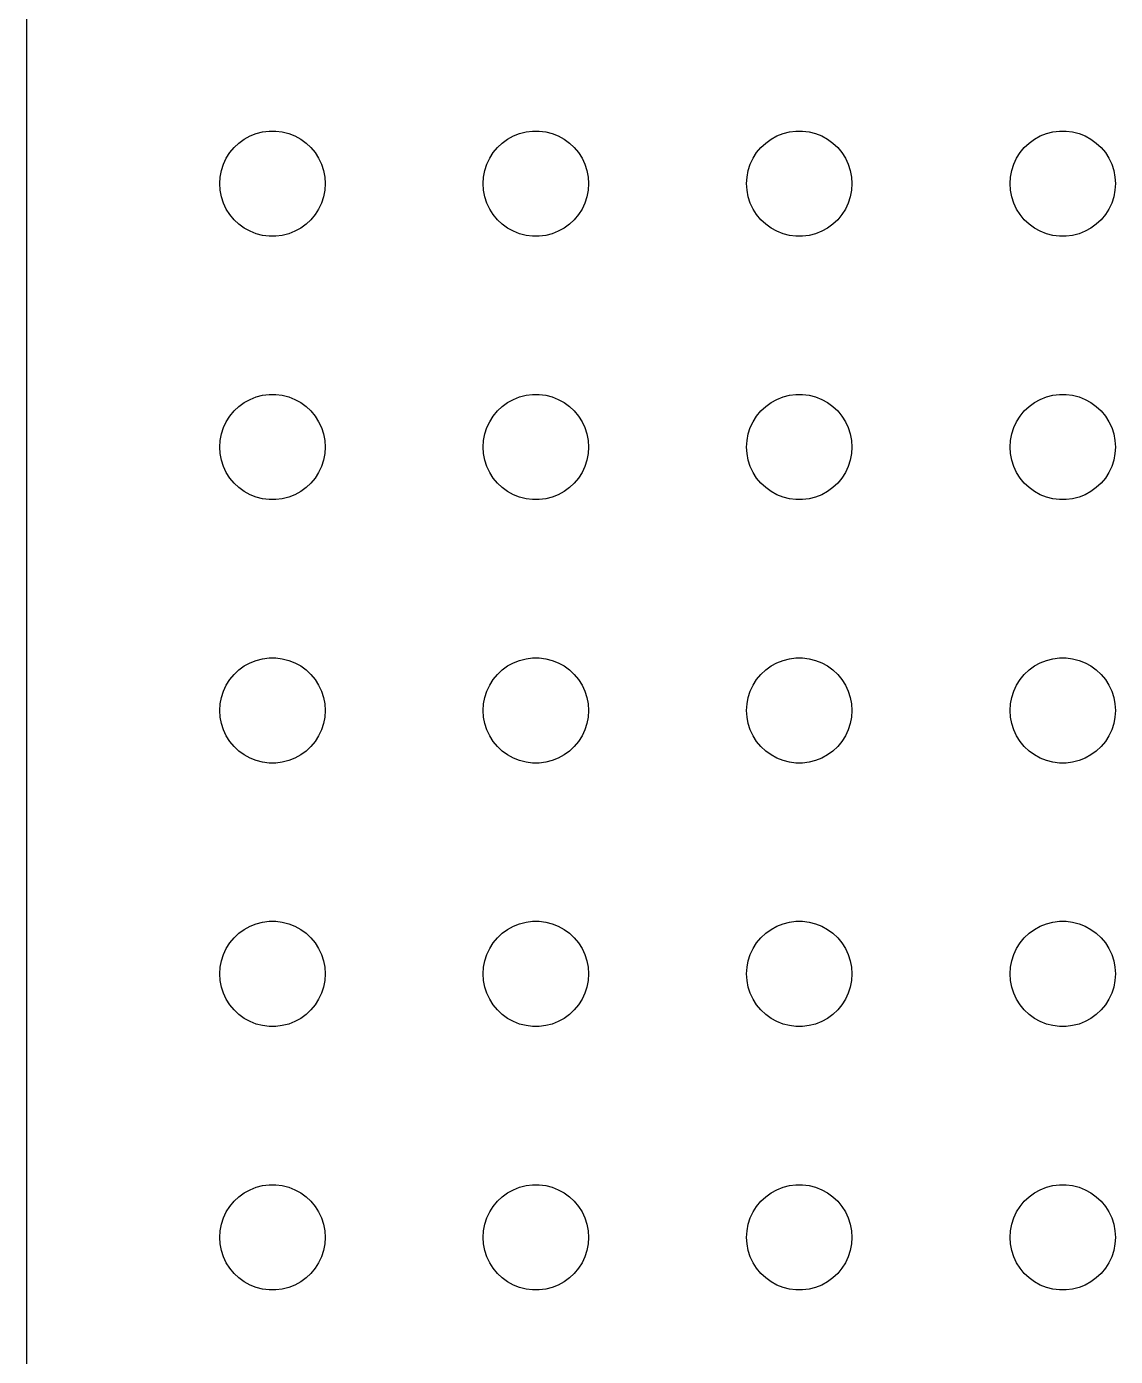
# Model space of a CAD drawing. Header units: metres. Extents: x -150 to 150, y -149 to 149.
# Drawn here: x -149.5 to -118.5, y 34.11 to 71.97 of the extents above; entities that cross this region are included whole.
import ezdxf

# ---------------------------------------------------------------- set-up
doc = ezdxf.new("R2010")
doc.units = ezdxf.units.M

msp = doc.modelspace()

# ---------------------------------------------------------------- linework, layer by layer
for p, q in [((-149.5, 144.5), (-149.5, -144.5)), ((-143.139, 68.8572), (-142.964, 68.9266)), ((-142.964, 68.9266), (-142.781, 68.9734)), ((-142.781, 68.9734), (-142.594, 68.997)), ((-142.594, 68.997), (-142.406, 68.997)), ((-142.406, 68.997), (-142.219, 68.9734)), ((-142.219, 68.9734), (-142.036, 68.9266)), ((-142.036, 68.9266), (-141.861, 68.8572)), ((-135.639, 68.8572), (-135.464, 68.9266)), ((-135.464, 68.9266), (-135.281, 68.9734)), ((-135.281, 68.9734), (-135.094, 68.997)), ((-135.094, 68.997), (-134.906, 68.997)), ((-134.906, 68.997), (-134.719, 68.9734)), ((-134.719, 68.9734), (-134.536, 68.9266)), ((-134.536, 68.9266), (-134.361, 68.8572)), ((-128.139, 68.8572), (-127.964, 68.9266)), ((-127.964, 68.9266), (-127.781, 68.9734)), ((-127.781, 68.9734), (-127.594, 68.997)), ((-127.594, 68.997), (-127.406, 68.997)), ((-127.406, 68.997), (-127.219, 68.9734)), ((-127.219, 68.9734), (-127.036, 68.9266)), ((-127.036, 68.9266), (-126.861, 68.8572)), ((-120.639, 68.8572), (-120.464, 68.9266)), ((-120.464, 68.9266), (-120.281, 68.9734)), ((-120.281, 68.9734), (-120.094, 68.997)), ((-120.094, 68.997), (-119.906, 68.997)), ((-119.906, 68.997), (-119.719, 68.9734)), ((-119.719, 68.9734), (-119.536, 68.9266)), ((-119.536, 68.9266), (-119.361, 68.8572)), ((-143.593, 68.5268), (-143.456, 68.6558)), ((-143.456, 68.6558), (-143.304, 68.7665)), ((-143.304, 68.7665), (-143.139, 68.8572)), ((-141.861, 68.8572), (-141.696, 68.7665)), ((-141.696, 68.7665), (-141.544, 68.6558)), ((-141.544, 68.6558), (-141.407, 68.5268)), ((-136.093, 68.5268), (-135.956, 68.6558)), ((-135.956, 68.6558), (-135.804, 68.7665)), ((-135.804, 68.7665), (-135.639, 68.8572)), ((-134.361, 68.8572), (-134.196, 68.7665)), ((-134.196, 68.7665), (-134.044, 68.6558)), ((-134.044, 68.6558), (-133.907, 68.5268)), ((-128.593, 68.5268), (-128.456, 68.6558)), ((-128.456, 68.6558), (-128.304, 68.7665)), ((-128.304, 68.7665), (-128.139, 68.8572)), ((-126.861, 68.8572), (-126.696, 68.7665)), ((-126.696, 68.7665), (-126.544, 68.6558)), ((-126.544, 68.6558), (-126.407, 68.5268)), ((-121.093, 68.5268), (-120.956, 68.6558)), ((-120.956, 68.6558), (-120.804, 68.7665)), ((-120.804, 68.7665), (-120.639, 68.8572)), ((-119.361, 68.8572), (-119.196, 68.7665)), ((-119.196, 68.7665), (-119.044, 68.6558)), ((-119.044, 68.6558), (-118.907, 68.5268)), ((-143.895, 68.0522), (-143.814, 68.2226)), ((-143.814, 68.2226), (-143.714, 68.3817)), ((-143.714, 68.3817), (-143.593, 68.5268)), ((-141.407, 68.5268), (-141.286, 68.3817)), ((-141.286, 68.3817), (-141.186, 68.2226)), ((-141.186, 68.2226), (-141.105, 68.0522)), ((-136.395, 68.0522), (-136.314, 68.2226)), ((-136.314, 68.2226), (-136.214, 68.3817)), ((-136.214, 68.3817), (-136.093, 68.5268)), ((-133.907, 68.5268), (-133.786, 68.3817)), ((-133.786, 68.3817), (-133.686, 68.2226)), ((-133.686, 68.2226), (-133.605, 68.0522)), ((-128.895, 68.0522), (-128.814, 68.2226)), ((-128.814, 68.2226), (-128.714, 68.3817)), ((-128.714, 68.3817), (-128.593, 68.5268)), ((-126.407, 68.5268), (-126.286, 68.3817)), ((-126.286, 68.3817), (-126.186, 68.2226)), ((-126.186, 68.2226), (-126.105, 68.0522)), ((-121.395, 68.0522), (-121.314, 68.2226)), ((-121.314, 68.2226), (-121.214, 68.3817)), ((-121.214, 68.3817), (-121.093, 68.5268)), ((-118.907, 68.5268), (-118.786, 68.3817)), ((-118.786, 68.3817), (-118.686, 68.2226)), ((-118.686, 68.2226), (-118.605, 68.0522)), ((-143.988, 67.688), (-143.953, 67.873)), ((-143.953, 67.873), (-143.895, 68.0522)), ((-141.105, 68.0522), (-141.047, 67.873)), ((-141.047, 67.873), (-141.012, 67.688)), ((-136.488, 67.688), (-136.453, 67.873)), ((-136.453, 67.873), (-136.395, 68.0522)), ((-133.605, 68.0522), (-133.547, 67.873)), ((-133.547, 67.873), (-133.512, 67.688)), ((-128.988, 67.688), (-128.953, 67.873)), ((-128.953, 67.873), (-128.895, 68.0522)), ((-126.105, 68.0522), (-126.047, 67.873)), ((-126.047, 67.873), (-126.012, 67.688)), ((-121.488, 67.688), (-121.453, 67.873)), ((-121.453, 67.873), (-121.395, 68.0522)), ((-118.605, 68.0522), (-118.547, 67.873)), ((-118.547, 67.873), (-118.512, 67.688)), ((-144, 67.5), (-143.988, 67.688)), ((-143.988, 67.312), (-144, 67.5)), ((-141.012, 67.688), (-141, 67.5)), ((-141, 67.5), (-141.012, 67.312)), ((-136.5, 67.5), (-136.488, 67.688)), ((-136.488, 67.312), (-136.5, 67.5)), ((-133.512, 67.688), (-133.5, 67.5)), ((-133.5, 67.5), (-133.512, 67.312)), ((-129, 67.5), (-128.988, 67.688)), ((-128.988, 67.312), (-129, 67.5)), ((-126.012, 67.688), (-126, 67.5)), ((-126, 67.5), (-126.012, 67.312)), ((-121.5, 67.5), (-121.488, 67.688)), ((-121.488, 67.312), (-121.5, 67.5)), ((-118.512, 67.688), (-118.5, 67.5)), ((-118.5, 67.5), (-118.512, 67.312)), ((-143.953, 67.127), (-143.988, 67.312)), ((-143.895, 66.9478), (-143.953, 67.127)), ((-141.047, 67.127), (-141.105, 66.9478)), ((-141.012, 67.312), (-141.047, 67.127)), ((-136.453, 67.127), (-136.488, 67.312)), ((-136.395, 66.9478), (-136.453, 67.127)), ((-133.547, 67.127), (-133.605, 66.9478)), ((-133.512, 67.312), (-133.547, 67.127)), ((-128.953, 67.127), (-128.988, 67.312)), ((-128.895, 66.9478), (-128.953, 67.127)), ((-126.047, 67.127), (-126.105, 66.9478)), ((-126.012, 67.312), (-126.047, 67.127)), ((-121.453, 67.127), (-121.488, 67.312)), ((-121.395, 66.9478), (-121.453, 67.127)), ((-118.547, 67.127), (-118.605, 66.9478)), ((-118.512, 67.312), (-118.547, 67.127)), ((-143.814, 66.7774), (-143.895, 66.9478)), ((-143.714, 66.6183), (-143.814, 66.7774)), ((-141.186, 66.7774), (-141.286, 66.6183)), ((-141.105, 66.9478), (-141.186, 66.7774)), ((-136.314, 66.7774), (-136.395, 66.9478)), ((-136.214, 66.6183), (-136.314, 66.7774)), ((-133.686, 66.7774), (-133.786, 66.6183)), ((-133.605, 66.9478), (-133.686, 66.7774)), ((-128.814, 66.7774), (-128.895, 66.9478)), ((-128.714, 66.6183), (-128.814, 66.7774)), ((-126.186, 66.7774), (-126.286, 66.6183)), ((-126.105, 66.9478), (-126.186, 66.7774)), ((-121.314, 66.7774), (-121.395, 66.9478)), ((-121.214, 66.6183), (-121.314, 66.7774)), ((-118.686, 66.7774), (-118.786, 66.6183)), ((-118.605, 66.9478), (-118.686, 66.7774)), ((-143.593, 66.4732), (-143.714, 66.6183)), ((-143.456, 66.3442), (-143.593, 66.4732)), ((-143.304, 66.2335), (-143.456, 66.3442)), ((-141.544, 66.3442), (-141.696, 66.2335)), ((-141.407, 66.4732), (-141.544, 66.3442)), ((-141.286, 66.6183), (-141.407, 66.4732)), ((-136.093, 66.4732), (-136.214, 66.6183)), ((-135.956, 66.3442), (-136.093, 66.4732)), ((-135.804, 66.2335), (-135.956, 66.3442)), ((-134.044, 66.3442), (-134.196, 66.2335)), ((-133.907, 66.4732), (-134.044, 66.3442)), ((-133.786, 66.6183), (-133.907, 66.4732)), ((-128.593, 66.4732), (-128.714, 66.6183)), ((-128.456, 66.3442), (-128.593, 66.4732)), ((-128.304, 66.2335), (-128.456, 66.3442)), ((-126.544, 66.3442), (-126.696, 66.2335)), ((-126.407, 66.4732), (-126.544, 66.3442)), ((-126.286, 66.6183), (-126.407, 66.4732)), ((-121.093, 66.4732), (-121.214, 66.6183)), ((-120.956, 66.3442), (-121.093, 66.4732)), ((-120.804, 66.2335), (-120.956, 66.3442)), ((-119.044, 66.3442), (-119.196, 66.2335)), ((-118.907, 66.4732), (-119.044, 66.3442)), ((-118.786, 66.6183), (-118.907, 66.4732)), ((-143.139, 66.1428), (-143.304, 66.2335)), ((-142.964, 66.0734), (-143.139, 66.1428)), ((-142.781, 66.0266), (-142.964, 66.0734)), ((-142.594, 66.003), (-142.781, 66.0266)), ((-142.406, 66.003), (-142.594, 66.003)), ((-142.219, 66.0266), (-142.406, 66.003)), ((-142.036, 66.0734), (-142.219, 66.0266)), ((-141.861, 66.1428), (-142.036, 66.0734)), ((-141.696, 66.2335), (-141.861, 66.1428)), ((-135.639, 66.1428), (-135.804, 66.2335)), ((-135.464, 66.0734), (-135.639, 66.1428)), ((-135.281, 66.0266), (-135.464, 66.0734)), ((-135.094, 66.003), (-135.281, 66.0266)), ((-134.906, 66.003), (-135.094, 66.003)), ((-134.719, 66.0266), (-134.906, 66.003)), ((-134.536, 66.0734), (-134.719, 66.0266)), ((-134.361, 66.1428), (-134.536, 66.0734)), ((-134.196, 66.2335), (-134.361, 66.1428)), ((-128.139, 66.1428), (-128.304, 66.2335)), ((-127.964, 66.0734), (-128.139, 66.1428)), ((-127.781, 66.0266), (-127.964, 66.0734)), ((-127.594, 66.003), (-127.781, 66.0266)), ((-127.406, 66.003), (-127.594, 66.003)), ((-127.219, 66.0266), (-127.406, 66.003)), ((-127.036, 66.0734), (-127.219, 66.0266)), ((-126.861, 66.1428), (-127.036, 66.0734)), ((-126.696, 66.2335), (-126.861, 66.1428)), ((-120.639, 66.1428), (-120.804, 66.2335)), ((-120.464, 66.0734), (-120.639, 66.1428)), ((-120.281, 66.0266), (-120.464, 66.0734)), ((-120.094, 66.003), (-120.281, 66.0266)), ((-119.906, 66.003), (-120.094, 66.003)), ((-119.719, 66.0266), (-119.906, 66.003)), ((-119.536, 66.0734), (-119.719, 66.0266)), ((-119.361, 66.1428), (-119.536, 66.0734)), ((-119.196, 66.2335), (-119.361, 66.1428)), ((-143.304, 61.2665), (-143.139, 61.3572)), ((-143.139, 61.3572), (-142.964, 61.4266)), ((-142.964, 61.4266), (-142.781, 61.4734)), ((-142.781, 61.4734), (-142.594, 61.497)), ((-142.594, 61.497), (-142.406, 61.497)), ((-142.406, 61.497), (-142.219, 61.4734)), ((-142.219, 61.4734), (-142.036, 61.4266)), ((-142.036, 61.4266), (-141.861, 61.3572)), ((-141.861, 61.3572), (-141.696, 61.2665)), ((-135.804, 61.2665), (-135.639, 61.3572)), ((-135.639, 61.3572), (-135.464, 61.4266)), ((-135.464, 61.4266), (-135.281, 61.4734)), ((-135.281, 61.4734), (-135.094, 61.497)), ((-135.094, 61.497), (-134.906, 61.497)), ((-134.906, 61.497), (-134.719, 61.4734)), ((-134.719, 61.4734), (-134.536, 61.4266)), ((-134.536, 61.4266), (-134.361, 61.3572)), ((-134.361, 61.3572), (-134.196, 61.2665)), ((-128.304, 61.2665), (-128.139, 61.3572)), ((-128.139, 61.3572), (-127.964, 61.4266)), ((-127.964, 61.4266), (-127.781, 61.4734)), ((-127.781, 61.4734), (-127.594, 61.497)), ((-127.594, 61.497), (-127.406, 61.497)), ((-127.406, 61.497), (-127.219, 61.4734)), ((-127.219, 61.4734), (-127.036, 61.4266)), ((-127.036, 61.4266), (-126.861, 61.3572)), ((-126.861, 61.3572), (-126.696, 61.2665)), ((-120.804, 61.2665), (-120.639, 61.3572)), ((-120.639, 61.3572), (-120.464, 61.4266)), ((-120.464, 61.4266), (-120.281, 61.4734)), ((-120.281, 61.4734), (-120.094, 61.497)), ((-120.094, 61.497), (-119.906, 61.497)), ((-119.906, 61.497), (-119.719, 61.4734)), ((-119.719, 61.4734), (-119.536, 61.4266)), ((-119.536, 61.4266), (-119.361, 61.3572)), ((-119.361, 61.3572), (-119.196, 61.2665)), ((-143.714, 60.8817), (-143.593, 61.0268)), ((-143.593, 61.0268), (-143.456, 61.1558)), ((-143.456, 61.1558), (-143.304, 61.2665)), ((-141.696, 61.2665), (-141.544, 61.1558)), ((-141.544, 61.1558), (-141.407, 61.0268)), ((-141.407, 61.0268), (-141.286, 60.8817)), ((-136.214, 60.8817), (-136.093, 61.0268)), ((-136.093, 61.0268), (-135.956, 61.1558)), ((-135.956, 61.1558), (-135.804, 61.2665)), ((-134.196, 61.2665), (-134.044, 61.1558)), ((-134.044, 61.1558), (-133.907, 61.0268)), ((-133.907, 61.0268), (-133.786, 60.8817)), ((-128.714, 60.8817), (-128.593, 61.0268)), ((-128.593, 61.0268), (-128.456, 61.1558)), ((-128.456, 61.1558), (-128.304, 61.2665)), ((-126.696, 61.2665), (-126.544, 61.1558)), ((-126.544, 61.1558), (-126.407, 61.0268)), ((-126.407, 61.0268), (-126.286, 60.8817)), ((-121.214, 60.8817), (-121.093, 61.0268)), ((-121.093, 61.0268), (-120.956, 61.1558)), ((-120.956, 61.1558), (-120.804, 61.2665)), ((-119.196, 61.2665), (-119.044, 61.1558)), ((-119.044, 61.1558), (-118.907, 61.0268)), ((-118.907, 61.0268), (-118.786, 60.8817)), ((-143.895, 60.5522), (-143.814, 60.7226)), ((-143.814, 60.7226), (-143.714, 60.8817)), ((-141.286, 60.8817), (-141.186, 60.7226)), ((-141.186, 60.7226), (-141.105, 60.5522)), ((-136.395, 60.5522), (-136.314, 60.7226)), ((-136.314, 60.7226), (-136.214, 60.8817)), ((-133.786, 60.8817), (-133.686, 60.7226)), ((-133.686, 60.7226), (-133.605, 60.5522)), ((-128.895, 60.5522), (-128.814, 60.7226)), ((-128.814, 60.7226), (-128.714, 60.8817)), ((-126.286, 60.8817), (-126.186, 60.7226)), ((-126.186, 60.7226), (-126.105, 60.5522)), ((-121.395, 60.5522), (-121.314, 60.7226)), ((-121.314, 60.7226), (-121.214, 60.8817)), ((-118.786, 60.8817), (-118.686, 60.7226)), ((-118.686, 60.7226), (-118.605, 60.5522)), ((-143.988, 60.188), (-143.953, 60.373)), ((-143.953, 60.373), (-143.895, 60.5522)), ((-141.105, 60.5522), (-141.047, 60.373)), ((-141.047, 60.373), (-141.012, 60.188)), ((-136.488, 60.188), (-136.453, 60.373)), ((-136.453, 60.373), (-136.395, 60.5522)), ((-133.605, 60.5522), (-133.547, 60.373)), ((-133.547, 60.373), (-133.512, 60.188)), ((-128.988, 60.188), (-128.953, 60.373)), ((-128.953, 60.373), (-128.895, 60.5522)), ((-126.105, 60.5522), (-126.047, 60.373)), ((-126.047, 60.373), (-126.012, 60.188)), ((-121.488, 60.188), (-121.453, 60.373)), ((-121.453, 60.373), (-121.395, 60.5522)), ((-118.605, 60.5522), (-118.547, 60.373)), ((-118.547, 60.373), (-118.512, 60.188)), ((-144, 60), (-143.988, 60.188)), ((-143.988, 59.812), (-144, 60)), ((-141.012, 60.188), (-141, 60)), ((-141, 60), (-141.012, 59.812)), ((-136.5, 60), (-136.488, 60.188)), ((-136.488, 59.812), (-136.5, 60)), ((-133.512, 60.188), (-133.5, 60)), ((-133.5, 60), (-133.512, 59.812)), ((-129, 60), (-128.988, 60.188)), ((-128.988, 59.812), (-129, 60)), ((-126.012, 60.188), (-126, 60)), ((-126, 60), (-126.012, 59.812)), ((-121.5, 60), (-121.488, 60.188)), ((-121.488, 59.812), (-121.5, 60)), ((-118.512, 60.188), (-118.5, 60)), ((-118.5, 60), (-118.512, 59.812)), ((-143.953, 59.627), (-143.988, 59.812)), ((-143.895, 59.4478), (-143.953, 59.627)), ((-143.814, 59.2774), (-143.895, 59.4478)), ((-141.105, 59.4478), (-141.186, 59.2774)), ((-141.047, 59.627), (-141.105, 59.4478)), ((-141.012, 59.812), (-141.047, 59.627)), ((-136.453, 59.627), (-136.488, 59.812)), ((-136.395, 59.4478), (-136.453, 59.627)), ((-136.314, 59.2774), (-136.395, 59.4478)), ((-133.605, 59.4478), (-133.686, 59.2774)), ((-133.547, 59.627), (-133.605, 59.4478)), ((-133.512, 59.812), (-133.547, 59.627)), ((-128.953, 59.627), (-128.988, 59.812)), ((-128.895, 59.4478), (-128.953, 59.627)), ((-128.814, 59.2774), (-128.895, 59.4478)), ((-126.105, 59.4478), (-126.186, 59.2774)), ((-126.047, 59.627), (-126.105, 59.4478)), ((-126.012, 59.812), (-126.047, 59.627)), ((-121.453, 59.627), (-121.488, 59.812)), ((-121.395, 59.4478), (-121.453, 59.627)), ((-121.314, 59.2774), (-121.395, 59.4478)), ((-118.605, 59.4478), (-118.686, 59.2774)), ((-118.547, 59.627), (-118.605, 59.4478)), ((-118.512, 59.812), (-118.547, 59.627)), ((-143.714, 59.1183), (-143.814, 59.2774)), ((-143.593, 58.9732), (-143.714, 59.1183)), ((-141.286, 59.1183), (-141.407, 58.9732)), ((-141.186, 59.2774), (-141.286, 59.1183)), ((-136.214, 59.1183), (-136.314, 59.2774)), ((-136.093, 58.9732), (-136.214, 59.1183)), ((-133.786, 59.1183), (-133.907, 58.9732)), ((-133.686, 59.2774), (-133.786, 59.1183)), ((-128.714, 59.1183), (-128.814, 59.2774)), ((-128.593, 58.9732), (-128.714, 59.1183)), ((-126.286, 59.1183), (-126.407, 58.9732)), ((-126.186, 59.2774), (-126.286, 59.1183)), ((-121.214, 59.1183), (-121.314, 59.2774)), ((-121.093, 58.9732), (-121.214, 59.1183)), ((-118.786, 59.1183), (-118.907, 58.9732)), ((-118.686, 59.2774), (-118.786, 59.1183)), ((-143.456, 58.8442), (-143.593, 58.9732)), ((-143.304, 58.7335), (-143.456, 58.8442)), ((-143.139, 58.6428), (-143.304, 58.7335)), ((-141.696, 58.7335), (-141.861, 58.6428)), ((-141.544, 58.8442), (-141.696, 58.7335)), ((-141.407, 58.9732), (-141.544, 58.8442)), ((-135.956, 58.8442), (-136.093, 58.9732)), ((-135.804, 58.7335), (-135.956, 58.8442)), ((-135.639, 58.6428), (-135.804, 58.7335)), ((-134.196, 58.7335), (-134.361, 58.6428)), ((-134.044, 58.8442), (-134.196, 58.7335)), ((-133.907, 58.9732), (-134.044, 58.8442)), ((-128.456, 58.8442), (-128.593, 58.9732)), ((-128.304, 58.7335), (-128.456, 58.8442)), ((-128.139, 58.6428), (-128.304, 58.7335)), ((-126.696, 58.7335), (-126.861, 58.6428)), ((-126.544, 58.8442), (-126.696, 58.7335)), ((-126.407, 58.9732), (-126.544, 58.8442)), ((-120.956, 58.8442), (-121.093, 58.9732)), ((-120.804, 58.7335), (-120.956, 58.8442)), ((-120.639, 58.6428), (-120.804, 58.7335)), ((-119.196, 58.7335), (-119.361, 58.6428)), ((-119.044, 58.8442), (-119.196, 58.7335)), ((-118.907, 58.9732), (-119.044, 58.8442)), ((-142.964, 58.5734), (-143.139, 58.6428)), ((-142.781, 58.5266), (-142.964, 58.5734)), ((-142.594, 58.503), (-142.781, 58.5266)), ((-142.406, 58.503), (-142.594, 58.503)), ((-142.219, 58.5266), (-142.406, 58.503)), ((-142.036, 58.5734), (-142.219, 58.5266)), ((-141.861, 58.6428), (-142.036, 58.5734)), ((-135.464, 58.5734), (-135.639, 58.6428)), ((-135.281, 58.5266), (-135.464, 58.5734)), ((-135.094, 58.503), (-135.281, 58.5266)), ((-134.906, 58.503), (-135.094, 58.503)), ((-134.719, 58.5266), (-134.906, 58.503)), ((-134.536, 58.5734), (-134.719, 58.5266)), ((-134.361, 58.6428), (-134.536, 58.5734)), ((-127.964, 58.5734), (-128.139, 58.6428)), ((-127.781, 58.5266), (-127.964, 58.5734)), ((-127.594, 58.503), (-127.781, 58.5266)), ((-127.406, 58.503), (-127.594, 58.503)), ((-127.219, 58.5266), (-127.406, 58.503)), ((-127.036, 58.5734), (-127.219, 58.5266)), ((-126.861, 58.6428), (-127.036, 58.5734)), ((-120.464, 58.5734), (-120.639, 58.6428)), ((-120.281, 58.5266), (-120.464, 58.5734)), ((-120.094, 58.503), (-120.281, 58.5266)), ((-119.906, 58.503), (-120.094, 58.503)), ((-119.719, 58.5266), (-119.906, 58.503)), ((-119.536, 58.5734), (-119.719, 58.5266)), ((-119.361, 58.6428), (-119.536, 58.5734)), ((-143.456, 53.6558), (-143.304, 53.7665)), ((-143.304, 53.7665), (-143.139, 53.8572)), ((-143.139, 53.8572), (-142.964, 53.9266)), ((-142.964, 53.9266), (-142.781, 53.9734)), ((-142.781, 53.9734), (-142.594, 53.997)), ((-142.594, 53.997), (-142.406, 53.997)), ((-142.406, 53.997), (-142.219, 53.9734)), ((-142.219, 53.9734), (-142.036, 53.9266)), ((-142.036, 53.9266), (-141.861, 53.8572)), ((-141.861, 53.8572), (-141.696, 53.7665)), ((-141.696, 53.7665), (-141.544, 53.6558)), ((-135.956, 53.6558), (-135.804, 53.7665)), ((-135.804, 53.7665), (-135.639, 53.8572)), ((-135.639, 53.8572), (-135.464, 53.9266)), ((-135.464, 53.9266), (-135.281, 53.9734)), ((-135.281, 53.9734), (-135.094, 53.997)), ((-135.094, 53.997), (-134.906, 53.997)), ((-134.906, 53.997), (-134.719, 53.9734)), ((-134.719, 53.9734), (-134.536, 53.9266)), ((-134.536, 53.9266), (-134.361, 53.8572)), ((-134.361, 53.8572), (-134.196, 53.7665)), ((-134.196, 53.7665), (-134.044, 53.6558)), ((-128.456, 53.6558), (-128.304, 53.7665)), ((-128.304, 53.7665), (-128.139, 53.8572)), ((-128.139, 53.8572), (-127.964, 53.9266)), ((-127.964, 53.9266), (-127.781, 53.9734)), ((-127.781, 53.9734), (-127.594, 53.997)), ((-127.594, 53.997), (-127.406, 53.997)), ((-127.406, 53.997), (-127.219, 53.9734)), ((-127.219, 53.9734), (-127.036, 53.9266)), ((-127.036, 53.9266), (-126.861, 53.8572)), ((-126.861, 53.8572), (-126.696, 53.7665)), ((-126.696, 53.7665), (-126.544, 53.6558)), ((-120.956, 53.6558), (-120.804, 53.7665)), ((-120.804, 53.7665), (-120.639, 53.8572)), ((-120.639, 53.8572), (-120.464, 53.9266)), ((-120.464, 53.9266), (-120.281, 53.9734)), ((-120.281, 53.9734), (-120.094, 53.997)), ((-120.094, 53.997), (-119.906, 53.997)), ((-119.906, 53.997), (-119.719, 53.9734)), ((-119.719, 53.9734), (-119.536, 53.9266)), ((-119.536, 53.9266), (-119.361, 53.8572)), ((-119.361, 53.8572), (-119.196, 53.7665)), ((-119.196, 53.7665), (-119.044, 53.6558)), ((-143.714, 53.3817), (-143.593, 53.5268)), ((-143.593, 53.5268), (-143.456, 53.6558)), ((-141.544, 53.6558), (-141.407, 53.5268)), ((-141.407, 53.5268), (-141.286, 53.3817)), ((-136.214, 53.3817), (-136.093, 53.5268)), ((-136.093, 53.5268), (-135.956, 53.6558)), ((-134.044, 53.6558), (-133.907, 53.5268)), ((-133.907, 53.5268), (-133.786, 53.3817)), ((-128.714, 53.3817), (-128.593, 53.5268)), ((-128.593, 53.5268), (-128.456, 53.6558)), ((-126.544, 53.6558), (-126.407, 53.5268)), ((-126.407, 53.5268), (-126.286, 53.3817)), ((-121.214, 53.3817), (-121.093, 53.5268)), ((-121.093, 53.5268), (-120.956, 53.6558)), ((-119.044, 53.6558), (-118.907, 53.5268)), ((-118.907, 53.5268), (-118.786, 53.3817)), ((-143.953, 52.873), (-143.895, 53.0522)), ((-143.895, 53.0522), (-143.814, 53.2226)), ((-143.814, 53.2226), (-143.714, 53.3817)), ((-141.286, 53.3817), (-141.186, 53.2226)), ((-141.186, 53.2226), (-141.105, 53.0522)), ((-141.105, 53.0522), (-141.047, 52.873)), ((-136.453, 52.873), (-136.395, 53.0522)), ((-136.395, 53.0522), (-136.314, 53.2226)), ((-136.314, 53.2226), (-136.214, 53.3817)), ((-133.786, 53.3817), (-133.686, 53.2226)), ((-133.686, 53.2226), (-133.605, 53.0522)), ((-133.605, 53.0522), (-133.547, 52.873)), ((-128.953, 52.873), (-128.895, 53.0522)), ((-128.895, 53.0522), (-128.814, 53.2226)), ((-128.814, 53.2226), (-128.714, 53.3817)), ((-126.286, 53.3817), (-126.186, 53.2226)), ((-126.186, 53.2226), (-126.105, 53.0522)), ((-126.105, 53.0522), (-126.047, 52.873)), ((-121.453, 52.873), (-121.395, 53.0522)), ((-121.395, 53.0522), (-121.314, 53.2226)), ((-121.314, 53.2226), (-121.214, 53.3817)), ((-118.786, 53.3817), (-118.686, 53.2226)), ((-118.686, 53.2226), (-118.605, 53.0522)), ((-118.605, 53.0522), (-118.547, 52.873)), ((-144, 52.5), (-143.988, 52.688)), ((-143.988, 52.688), (-143.953, 52.873)), ((-141.047, 52.873), (-141.012, 52.688)), ((-141.012, 52.688), (-141, 52.5)), ((-136.5, 52.5), (-136.488, 52.688)), ((-136.488, 52.688), (-136.453, 52.873)), ((-133.547, 52.873), (-133.512, 52.688)), ((-133.512, 52.688), (-133.5, 52.5)), ((-129, 52.5), (-128.988, 52.688)), ((-128.988, 52.688), (-128.953, 52.873)), ((-126.047, 52.873), (-126.012, 52.688)), ((-126.012, 52.688), (-126, 52.5)), ((-121.5, 52.5), (-121.488, 52.688)), ((-121.488, 52.688), (-121.453, 52.873)), ((-118.547, 52.873), (-118.512, 52.688)), ((-118.512, 52.688), (-118.5, 52.5)), ((-143.988, 52.312), (-144, 52.5)), ((-143.953, 52.127), (-143.988, 52.312)), ((-141.012, 52.312), (-141.047, 52.127)), ((-141, 52.5), (-141.012, 52.312)), ((-136.488, 52.312), (-136.5, 52.5)), ((-136.453, 52.127), (-136.488, 52.312)), ((-133.512, 52.312), (-133.547, 52.127)), ((-133.5, 52.5), (-133.512, 52.312)), ((-128.988, 52.312), (-129, 52.5)), ((-128.953, 52.127), (-128.988, 52.312)), ((-126.012, 52.312), (-126.047, 52.127)), ((-126, 52.5), (-126.012, 52.312)), ((-121.488, 52.312), (-121.5, 52.5)), ((-121.453, 52.127), (-121.488, 52.312)), ((-118.512, 52.312), (-118.547, 52.127)), ((-118.5, 52.5), (-118.512, 52.312)), ((-143.895, 51.9478), (-143.953, 52.127)), ((-143.814, 51.7774), (-143.895, 51.9478)), ((-141.105, 51.9478), (-141.186, 51.7774)), ((-141.047, 52.127), (-141.105, 51.9478)), ((-136.395, 51.9478), (-136.453, 52.127)), ((-136.314, 51.7774), (-136.395, 51.9478)), ((-133.605, 51.9478), (-133.686, 51.7774)), ((-133.547, 52.127), (-133.605, 51.9478)), ((-128.895, 51.9478), (-128.953, 52.127)), ((-128.814, 51.7774), (-128.895, 51.9478)), ((-126.105, 51.9478), (-126.186, 51.7774)), ((-126.047, 52.127), (-126.105, 51.9478)), ((-121.395, 51.9478), (-121.453, 52.127)), ((-121.314, 51.7774), (-121.395, 51.9478)), ((-118.605, 51.9478), (-118.686, 51.7774)), ((-118.547, 52.127), (-118.605, 51.9478)), ((-143.714, 51.6183), (-143.814, 51.7774)), ((-143.593, 51.4732), (-143.714, 51.6183)), ((-141.286, 51.6183), (-141.407, 51.4732)), ((-141.186, 51.7774), (-141.286, 51.6183)), ((-136.214, 51.6183), (-136.314, 51.7774)), ((-136.093, 51.4732), (-136.214, 51.6183)), ((-133.786, 51.6183), (-133.907, 51.4732)), ((-133.686, 51.7774), (-133.786, 51.6183)), ((-128.714, 51.6183), (-128.814, 51.7774)), ((-128.593, 51.4732), (-128.714, 51.6183)), ((-126.286, 51.6183), (-126.407, 51.4732)), ((-126.186, 51.7774), (-126.286, 51.6183)), ((-121.214, 51.6183), (-121.314, 51.7774)), ((-121.093, 51.4732), (-121.214, 51.6183)), ((-118.786, 51.6183), (-118.907, 51.4732)), ((-118.686, 51.7774), (-118.786, 51.6183)), ((-143.456, 51.3442), (-143.593, 51.4732)), ((-143.304, 51.2335), (-143.456, 51.3442)), ((-143.139, 51.1428), (-143.304, 51.2335)), ((-142.964, 51.0734), (-143.139, 51.1428)), ((-141.861, 51.1428), (-142.036, 51.0734)), ((-141.696, 51.2335), (-141.861, 51.1428)), ((-141.544, 51.3442), (-141.696, 51.2335)), ((-141.407, 51.4732), (-141.544, 51.3442)), ((-135.956, 51.3442), (-136.093, 51.4732)), ((-135.804, 51.2335), (-135.956, 51.3442)), ((-135.639, 51.1428), (-135.804, 51.2335)), ((-135.464, 51.0734), (-135.639, 51.1428)), ((-134.361, 51.1428), (-134.536, 51.0734)), ((-134.196, 51.2335), (-134.361, 51.1428)), ((-134.044, 51.3442), (-134.196, 51.2335)), ((-133.907, 51.4732), (-134.044, 51.3442)), ((-128.456, 51.3442), (-128.593, 51.4732)), ((-128.304, 51.2335), (-128.456, 51.3442)), ((-128.139, 51.1428), (-128.304, 51.2335)), ((-127.964, 51.0734), (-128.139, 51.1428)), ((-126.861, 51.1428), (-127.036, 51.0734)), ((-126.696, 51.2335), (-126.861, 51.1428)), ((-126.544, 51.3442), (-126.696, 51.2335)), ((-126.407, 51.4732), (-126.544, 51.3442)), ((-120.956, 51.3442), (-121.093, 51.4732)), ((-120.804, 51.2335), (-120.956, 51.3442)), ((-120.639, 51.1428), (-120.804, 51.2335)), ((-120.464, 51.0734), (-120.639, 51.1428)), ((-119.361, 51.1428), (-119.536, 51.0734)), ((-119.196, 51.2335), (-119.361, 51.1428)), ((-119.044, 51.3442), (-119.196, 51.2335)), ((-118.907, 51.4732), (-119.044, 51.3442)), ((-142.781, 51.0266), (-142.964, 51.0734)), ((-142.594, 51.003), (-142.781, 51.0266)), ((-142.406, 51.003), (-142.594, 51.003)), ((-142.219, 51.0266), (-142.406, 51.003)), ((-142.036, 51.0734), (-142.219, 51.0266)), ((-135.281, 51.0266), (-135.464, 51.0734)), ((-135.094, 51.003), (-135.281, 51.0266)), ((-134.906, 51.003), (-135.094, 51.003)), ((-134.719, 51.0266), (-134.906, 51.003)), ((-134.536, 51.0734), (-134.719, 51.0266)), ((-127.781, 51.0266), (-127.964, 51.0734)), ((-127.594, 51.003), (-127.781, 51.0266)), ((-127.406, 51.003), (-127.594, 51.003)), ((-127.219, 51.0266), (-127.406, 51.003)), ((-127.036, 51.0734), (-127.219, 51.0266)), ((-120.281, 51.0266), (-120.464, 51.0734)), ((-120.094, 51.003), (-120.281, 51.0266)), ((-119.906, 51.003), (-120.094, 51.003)), ((-119.719, 51.0266), (-119.906, 51.003)), ((-119.536, 51.0734), (-119.719, 51.0266)), ((-143.456, 46.1558), (-143.304, 46.2665)), ((-143.304, 46.2665), (-143.139, 46.3572)), ((-143.139, 46.3572), (-142.964, 46.4266)), ((-142.964, 46.4266), (-142.781, 46.4734)), ((-142.781, 46.4734), (-142.594, 46.497)), ((-142.594, 46.497), (-142.406, 46.497)), ((-142.406, 46.497), (-142.219, 46.4734)), ((-142.219, 46.4734), (-142.036, 46.4266)), ((-142.036, 46.4266), (-141.861, 46.3572)), ((-141.861, 46.3572), (-141.696, 46.2665)), ((-141.696, 46.2665), (-141.544, 46.1558)), ((-135.956, 46.1558), (-135.804, 46.2665)), ((-135.804, 46.2665), (-135.639, 46.3572)), ((-135.639, 46.3572), (-135.464, 46.4266)), ((-135.464, 46.4266), (-135.281, 46.4734)), ((-135.281, 46.4734), (-135.094, 46.497)), ((-135.094, 46.497), (-134.906, 46.497)), ((-134.906, 46.497), (-134.719, 46.4734)), ((-134.719, 46.4734), (-134.536, 46.4266)), ((-134.536, 46.4266), (-134.361, 46.3572)), ((-134.361, 46.3572), (-134.196, 46.2665)), ((-134.196, 46.2665), (-134.044, 46.1558)), ((-128.456, 46.1558), (-128.304, 46.2665)), ((-128.304, 46.2665), (-128.139, 46.3572)), ((-128.139, 46.3572), (-127.964, 46.4266)), ((-127.964, 46.4266), (-127.781, 46.4734)), ((-127.781, 46.4734), (-127.594, 46.497)), ((-127.594, 46.497), (-127.406, 46.497)), ((-127.406, 46.497), (-127.219, 46.4734)), ((-127.219, 46.4734), (-127.036, 46.4266)), ((-127.036, 46.4266), (-126.861, 46.3572)), ((-126.861, 46.3572), (-126.696, 46.2665)), ((-126.696, 46.2665), (-126.544, 46.1558)), ((-120.956, 46.1558), (-120.804, 46.2665)), ((-120.804, 46.2665), (-120.639, 46.3572)), ((-120.639, 46.3572), (-120.464, 46.4266)), ((-120.464, 46.4266), (-120.281, 46.4734)), ((-120.281, 46.4734), (-120.094, 46.497)), ((-120.094, 46.497), (-119.906, 46.497)), ((-119.906, 46.497), (-119.719, 46.4734)), ((-119.719, 46.4734), (-119.536, 46.4266)), ((-119.536, 46.4266), (-119.361, 46.3572)), ((-119.361, 46.3572), (-119.196, 46.2665)), ((-119.196, 46.2665), (-119.044, 46.1558)), ((-143.814, 45.7226), (-143.714, 45.8817)), ((-143.714, 45.8817), (-143.593, 46.0268)), ((-143.593, 46.0268), (-143.456, 46.1558)), ((-141.544, 46.1558), (-141.407, 46.0268)), ((-141.407, 46.0268), (-141.286, 45.8817)), ((-141.286, 45.8817), (-141.186, 45.7226)), ((-136.314, 45.7226), (-136.214, 45.8817)), ((-136.214, 45.8817), (-136.093, 46.0268)), ((-136.093, 46.0268), (-135.956, 46.1558)), ((-134.044, 46.1558), (-133.907, 46.0268)), ((-133.907, 46.0268), (-133.786, 45.8817)), ((-133.786, 45.8817), (-133.686, 45.7226)), ((-128.814, 45.7226), (-128.714, 45.8817)), ((-128.714, 45.8817), (-128.593, 46.0268)), ((-128.593, 46.0268), (-128.456, 46.1558)), ((-126.544, 46.1558), (-126.407, 46.0268)), ((-126.407, 46.0268), (-126.286, 45.8817)), ((-126.286, 45.8817), (-126.186, 45.7226)), ((-121.314, 45.7226), (-121.214, 45.8817)), ((-121.214, 45.8817), (-121.093, 46.0268)), ((-121.093, 46.0268), (-120.956, 46.1558)), ((-119.044, 46.1558), (-118.907, 46.0268)), ((-118.907, 46.0268), (-118.786, 45.8817)), ((-118.786, 45.8817), (-118.686, 45.7226)), ((-143.953, 45.373), (-143.895, 45.5522)), ((-143.895, 45.5522), (-143.814, 45.7226)), ((-141.186, 45.7226), (-141.105, 45.5522)), ((-141.105, 45.5522), (-141.047, 45.373)), ((-136.453, 45.373), (-136.395, 45.5522)), ((-136.395, 45.5522), (-136.314, 45.7226)), ((-133.686, 45.7226), (-133.605, 45.5522)), ((-133.605, 45.5522), (-133.547, 45.373)), ((-128.953, 45.373), (-128.895, 45.5522)), ((-128.895, 45.5522), (-128.814, 45.7226)), ((-126.186, 45.7226), (-126.105, 45.5522)), ((-126.105, 45.5522), (-126.047, 45.373)), ((-121.453, 45.373), (-121.395, 45.5522)), ((-121.395, 45.5522), (-121.314, 45.7226)), ((-118.686, 45.7226), (-118.605, 45.5522)), ((-118.605, 45.5522), (-118.547, 45.373)), ((-144, 45), (-143.988, 45.188)), ((-143.988, 45.188), (-143.953, 45.373)), ((-141.047, 45.373), (-141.012, 45.188)), ((-141.012, 45.188), (-141, 45)), ((-136.5, 45), (-136.488, 45.188)), ((-136.488, 45.188), (-136.453, 45.373)), ((-133.547, 45.373), (-133.512, 45.188)), ((-133.512, 45.188), (-133.5, 45)), ((-129, 45), (-128.988, 45.188)), ((-128.988, 45.188), (-128.953, 45.373)), ((-126.047, 45.373), (-126.012, 45.188)), ((-126.012, 45.188), (-126, 45)), ((-121.5, 45), (-121.488, 45.188)), ((-121.488, 45.188), (-121.453, 45.373)), ((-118.547, 45.373), (-118.512, 45.188)), ((-118.512, 45.188), (-118.5, 45)), ((-143.988, 44.812), (-144, 45)), ((-143.953, 44.627), (-143.988, 44.812)), ((-141.012, 44.812), (-141.047, 44.627)), ((-141, 45), (-141.012, 44.812)), ((-136.488, 44.812), (-136.5, 45)), ((-136.453, 44.627), (-136.488, 44.812)), ((-133.512, 44.812), (-133.547, 44.627)), ((-133.5, 45), (-133.512, 44.812)), ((-128.988, 44.812), (-129, 45)), ((-128.953, 44.627), (-128.988, 44.812)), ((-126.012, 44.812), (-126.047, 44.627)), ((-126, 45), (-126.012, 44.812)), ((-121.488, 44.812), (-121.5, 45)), ((-121.453, 44.627), (-121.488, 44.812)), ((-118.512, 44.812), (-118.547, 44.627)), ((-118.5, 45), (-118.512, 44.812)), ((-143.895, 44.4478), (-143.953, 44.627)), ((-143.814, 44.2774), (-143.895, 44.4478)), ((-141.105, 44.4478), (-141.186, 44.2774)), ((-141.047, 44.627), (-141.105, 44.4478)), ((-136.395, 44.4478), (-136.453, 44.627)), ((-136.314, 44.2774), (-136.395, 44.4478)), ((-133.605, 44.4478), (-133.686, 44.2774)), ((-133.547, 44.627), (-133.605, 44.4478)), ((-128.895, 44.4478), (-128.953, 44.627)), ((-128.814, 44.2774), (-128.895, 44.4478)), ((-126.105, 44.4478), (-126.186, 44.2774)), ((-126.047, 44.627), (-126.105, 44.4478)), ((-121.395, 44.4478), (-121.453, 44.627)), ((-121.314, 44.2774), (-121.395, 44.4478)), ((-118.605, 44.4478), (-118.686, 44.2774)), ((-118.547, 44.627), (-118.605, 44.4478)), ((-143.714, 44.1183), (-143.814, 44.2774)), ((-143.593, 43.9732), (-143.714, 44.1183)), ((-143.456, 43.8442), (-143.593, 43.9732)), ((-141.407, 43.9732), (-141.544, 43.8442)), ((-141.286, 44.1183), (-141.407, 43.9732)), ((-141.186, 44.2774), (-141.286, 44.1183)), ((-136.214, 44.1183), (-136.314, 44.2774)), ((-136.093, 43.9732), (-136.214, 44.1183)), ((-135.956, 43.8442), (-136.093, 43.9732)), ((-133.907, 43.9732), (-134.044, 43.8442)), ((-133.786, 44.1183), (-133.907, 43.9732)), ((-133.686, 44.2774), (-133.786, 44.1183)), ((-128.714, 44.1183), (-128.814, 44.2774)), ((-128.593, 43.9732), (-128.714, 44.1183)), ((-128.456, 43.8442), (-128.593, 43.9732)), ((-126.407, 43.9732), (-126.544, 43.8442)), ((-126.286, 44.1183), (-126.407, 43.9732)), ((-126.186, 44.2774), (-126.286, 44.1183)), ((-121.214, 44.1183), (-121.314, 44.2774)), ((-121.093, 43.9732), (-121.214, 44.1183)), ((-120.956, 43.8442), (-121.093, 43.9732)), ((-118.907, 43.9732), (-119.044, 43.8442)), ((-118.786, 44.1183), (-118.907, 43.9732)), ((-118.686, 44.2774), (-118.786, 44.1183)), ((-143.304, 43.7335), (-143.456, 43.8442)), ((-143.139, 43.6428), (-143.304, 43.7335)), ((-142.964, 43.5734), (-143.139, 43.6428)), ((-142.781, 43.5266), (-142.964, 43.5734)), ((-142.036, 43.5734), (-142.219, 43.5266)), ((-141.861, 43.6428), (-142.036, 43.5734)), ((-141.696, 43.7335), (-141.861, 43.6428)), ((-141.544, 43.8442), (-141.696, 43.7335)), ((-135.804, 43.7335), (-135.956, 43.8442)), ((-135.639, 43.6428), (-135.804, 43.7335)), ((-135.464, 43.5734), (-135.639, 43.6428)), ((-135.281, 43.5266), (-135.464, 43.5734)), ((-134.536, 43.5734), (-134.719, 43.5266)), ((-134.361, 43.6428), (-134.536, 43.5734)), ((-134.196, 43.7335), (-134.361, 43.6428)), ((-134.044, 43.8442), (-134.196, 43.7335)), ((-128.304, 43.7335), (-128.456, 43.8442)), ((-128.139, 43.6428), (-128.304, 43.7335)), ((-127.964, 43.5734), (-128.139, 43.6428)), ((-127.781, 43.5266), (-127.964, 43.5734)), ((-127.036, 43.5734), (-127.219, 43.5266)), ((-126.861, 43.6428), (-127.036, 43.5734)), ((-126.696, 43.7335), (-126.861, 43.6428)), ((-126.544, 43.8442), (-126.696, 43.7335)), ((-120.804, 43.7335), (-120.956, 43.8442)), ((-120.639, 43.6428), (-120.804, 43.7335)), ((-120.464, 43.5734), (-120.639, 43.6428)), ((-120.281, 43.5266), (-120.464, 43.5734)), ((-119.536, 43.5734), (-119.719, 43.5266)), ((-119.361, 43.6428), (-119.536, 43.5734)), ((-119.196, 43.7335), (-119.361, 43.6428)), ((-119.044, 43.8442), (-119.196, 43.7335)), ((-142.594, 43.503), (-142.781, 43.5266)), ((-142.406, 43.503), (-142.594, 43.503)), ((-142.219, 43.5266), (-142.406, 43.503)), ((-135.094, 43.503), (-135.281, 43.5266)), ((-134.906, 43.503), (-135.094, 43.503)), ((-134.719, 43.5266), (-134.906, 43.503)), ((-127.594, 43.503), (-127.781, 43.5266)), ((-127.406, 43.503), (-127.594, 43.503)), ((-127.219, 43.5266), (-127.406, 43.503)), ((-120.094, 43.503), (-120.281, 43.5266)), ((-119.906, 43.503), (-120.094, 43.503)), ((-119.719, 43.5266), (-119.906, 43.503)), ((-142.781, 38.9734), (-142.594, 38.997)), ((-142.594, 38.997), (-142.406, 38.997)), ((-142.406, 38.997), (-142.219, 38.9734)), ((-135.281, 38.9734), (-135.094, 38.997)), ((-135.094, 38.997), (-134.906, 38.997)), ((-134.906, 38.997), (-134.719, 38.9734)), ((-127.781, 38.9734), (-127.594, 38.997)), ((-127.594, 38.997), (-127.406, 38.997)), ((-127.406, 38.997), (-127.219, 38.9734)), ((-120.281, 38.9734), (-120.094, 38.997)), ((-120.094, 38.997), (-119.906, 38.997)), ((-119.906, 38.997), (-119.719, 38.9734)), ((-143.593, 38.5268), (-143.456, 38.6558)), ((-143.456, 38.6558), (-143.304, 38.7665)), ((-143.304, 38.7665), (-143.139, 38.8572)), ((-143.139, 38.8572), (-142.964, 38.9266)), ((-142.964, 38.9266), (-142.781, 38.9734)), ((-142.219, 38.9734), (-142.036, 38.9266)), ((-142.036, 38.9266), (-141.861, 38.8572)), ((-141.861, 38.8572), (-141.696, 38.7665)), ((-141.696, 38.7665), (-141.544, 38.6558)), ((-141.544, 38.6558), (-141.407, 38.5268)), ((-136.093, 38.5268), (-135.956, 38.6558)), ((-135.956, 38.6558), (-135.804, 38.7665)), ((-135.804, 38.7665), (-135.639, 38.8572)), ((-135.639, 38.8572), (-135.464, 38.9266)), ((-135.464, 38.9266), (-135.281, 38.9734)), ((-134.719, 38.9734), (-134.536, 38.9266)), ((-134.536, 38.9266), (-134.361, 38.8572)), ((-134.361, 38.8572), (-134.196, 38.7665)), ((-134.196, 38.7665), (-134.044, 38.6558)), ((-134.044, 38.6558), (-133.907, 38.5268)), ((-128.593, 38.5268), (-128.456, 38.6558)), ((-128.456, 38.6558), (-128.304, 38.7665)), ((-128.304, 38.7665), (-128.139, 38.8572)), ((-128.139, 38.8572), (-127.964, 38.9266)), ((-127.964, 38.9266), (-127.781, 38.9734)), ((-127.219, 38.9734), (-127.036, 38.9266)), ((-127.036, 38.9266), (-126.861, 38.8572)), ((-126.861, 38.8572), (-126.696, 38.7665)), ((-126.696, 38.7665), (-126.544, 38.6558)), ((-126.544, 38.6558), (-126.407, 38.5268)), ((-121.093, 38.5268), (-120.956, 38.6558)), ((-120.956, 38.6558), (-120.804, 38.7665)), ((-120.804, 38.7665), (-120.639, 38.8572)), ((-120.639, 38.8572), (-120.464, 38.9266)), ((-120.464, 38.9266), (-120.281, 38.9734)), ((-119.719, 38.9734), (-119.536, 38.9266)), ((-119.536, 38.9266), (-119.361, 38.8572)), ((-119.361, 38.8572), (-119.196, 38.7665)), ((-119.196, 38.7665), (-119.044, 38.6558)), ((-119.044, 38.6558), (-118.907, 38.5268)), ((-143.814, 38.2226), (-143.714, 38.3817)), ((-143.714, 38.3817), (-143.593, 38.5268)), ((-141.407, 38.5268), (-141.286, 38.3817)), ((-141.286, 38.3817), (-141.186, 38.2226)), ((-136.314, 38.2226), (-136.214, 38.3817)), ((-136.214, 38.3817), (-136.093, 38.5268)), ((-133.907, 38.5268), (-133.786, 38.3817)), ((-133.786, 38.3817), (-133.686, 38.2226)), ((-128.814, 38.2226), (-128.714, 38.3817)), ((-128.714, 38.3817), (-128.593, 38.5268)), ((-126.407, 38.5268), (-126.286, 38.3817)), ((-126.286, 38.3817), (-126.186, 38.2226)), ((-121.314, 38.2226), (-121.214, 38.3817)), ((-121.214, 38.3817), (-121.093, 38.5268)), ((-118.907, 38.5268), (-118.786, 38.3817)), ((-118.786, 38.3817), (-118.686, 38.2226)), ((-143.988, 37.688), (-143.953, 37.873)), ((-143.953, 37.873), (-143.895, 38.0522)), ((-143.895, 38.0522), (-143.814, 38.2226)), ((-141.186, 38.2226), (-141.105, 38.0522)), ((-141.105, 38.0522), (-141.047, 37.873)), ((-141.047, 37.873), (-141.012, 37.688)), ((-136.488, 37.688), (-136.453, 37.873)), ((-136.453, 37.873), (-136.395, 38.0522)), ((-136.395, 38.0522), (-136.314, 38.2226)), ((-133.686, 38.2226), (-133.605, 38.0522)), ((-133.605, 38.0522), (-133.547, 37.873)), ((-133.547, 37.873), (-133.512, 37.688)), ((-128.988, 37.688), (-128.953, 37.873)), ((-128.953, 37.873), (-128.895, 38.0522)), ((-128.895, 38.0522), (-128.814, 38.2226)), ((-126.186, 38.2226), (-126.105, 38.0522)), ((-126.105, 38.0522), (-126.047, 37.873)), ((-126.047, 37.873), (-126.012, 37.688)), ((-121.488, 37.688), (-121.453, 37.873)), ((-121.453, 37.873), (-121.395, 38.0522)), ((-121.395, 38.0522), (-121.314, 38.2226)), ((-118.686, 38.2226), (-118.605, 38.0522)), ((-118.605, 38.0522), (-118.547, 37.873)), ((-118.547, 37.873), (-118.512, 37.688)), ((-144, 37.5), (-143.988, 37.688)), ((-143.988, 37.312), (-144, 37.5)), ((-141.012, 37.688), (-141, 37.5)), ((-141, 37.5), (-141.012, 37.312)), ((-136.5, 37.5), (-136.488, 37.688)), ((-136.488, 37.312), (-136.5, 37.5)), ((-133.512, 37.688), (-133.5, 37.5)), ((-133.5, 37.5), (-133.512, 37.312)), ((-129, 37.5), (-128.988, 37.688)), ((-128.988, 37.312), (-129, 37.5)), ((-126.012, 37.688), (-126, 37.5)), ((-126, 37.5), (-126.012, 37.312)), ((-121.5, 37.5), (-121.488, 37.688)), ((-121.488, 37.312), (-121.5, 37.5)), ((-118.512, 37.688), (-118.5, 37.5)), ((-118.5, 37.5), (-118.512, 37.312)), ((-143.953, 37.127), (-143.988, 37.312)), ((-143.895, 36.9478), (-143.953, 37.127)), ((-141.047, 37.127), (-141.105, 36.9478)), ((-141.012, 37.312), (-141.047, 37.127)), ((-136.453, 37.127), (-136.488, 37.312)), ((-136.395, 36.9478), (-136.453, 37.127)), ((-133.547, 37.127), (-133.605, 36.9478)), ((-133.512, 37.312), (-133.547, 37.127)), ((-128.953, 37.127), (-128.988, 37.312)), ((-128.895, 36.9478), (-128.953, 37.127)), ((-126.047, 37.127), (-126.105, 36.9478)), ((-126.012, 37.312), (-126.047, 37.127)), ((-121.453, 37.127), (-121.488, 37.312)), ((-121.395, 36.9478), (-121.453, 37.127)), ((-118.547, 37.127), (-118.605, 36.9478)), ((-118.512, 37.312), (-118.547, 37.127)), ((-143.814, 36.7774), (-143.895, 36.9478)), ((-143.714, 36.6183), (-143.814, 36.7774)), ((-141.186, 36.7774), (-141.286, 36.6183)), ((-141.105, 36.9478), (-141.186, 36.7774)), ((-136.314, 36.7774), (-136.395, 36.9478)), ((-136.214, 36.6183), (-136.314, 36.7774)), ((-133.686, 36.7774), (-133.786, 36.6183)), ((-133.605, 36.9478), (-133.686, 36.7774)), ((-128.814, 36.7774), (-128.895, 36.9478)), ((-128.714, 36.6183), (-128.814, 36.7774)), ((-126.186, 36.7774), (-126.286, 36.6183)), ((-126.105, 36.9478), (-126.186, 36.7774)), ((-121.314, 36.7774), (-121.395, 36.9478)), ((-121.214, 36.6183), (-121.314, 36.7774)), ((-118.686, 36.7774), (-118.786, 36.6183)), ((-118.605, 36.9478), (-118.686, 36.7774)), ((-143.593, 36.4732), (-143.714, 36.6183)), ((-143.456, 36.3442), (-143.593, 36.4732)), ((-141.407, 36.4732), (-141.544, 36.3442)), ((-141.286, 36.6183), (-141.407, 36.4732)), ((-136.093, 36.4732), (-136.214, 36.6183)), ((-135.956, 36.3442), (-136.093, 36.4732)), ((-133.907, 36.4732), (-134.044, 36.3442)), ((-133.786, 36.6183), (-133.907, 36.4732)), ((-128.593, 36.4732), (-128.714, 36.6183)), ((-128.456, 36.3442), (-128.593, 36.4732)), ((-126.407, 36.4732), (-126.544, 36.3442)), ((-126.286, 36.6183), (-126.407, 36.4732)), ((-121.093, 36.4732), (-121.214, 36.6183)), ((-120.956, 36.3442), (-121.093, 36.4732)), ((-118.907, 36.4732), (-119.044, 36.3442)), ((-118.786, 36.6183), (-118.907, 36.4732)), ((-143.304, 36.2335), (-143.456, 36.3442)), ((-143.139, 36.1428), (-143.304, 36.2335)), ((-142.964, 36.0734), (-143.139, 36.1428)), ((-142.781, 36.0266), (-142.964, 36.0734)), ((-142.594, 36.003), (-142.781, 36.0266)), ((-142.406, 36.003), (-142.594, 36.003)), ((-142.219, 36.0266), (-142.406, 36.003)), ((-142.036, 36.0734), (-142.219, 36.0266)), ((-141.861, 36.1428), (-142.036, 36.0734)), ((-141.696, 36.2335), (-141.861, 36.1428)), ((-141.544, 36.3442), (-141.696, 36.2335)), ((-135.804, 36.2335), (-135.956, 36.3442)), ((-135.639, 36.1428), (-135.804, 36.2335)), ((-135.464, 36.0734), (-135.639, 36.1428)), ((-135.281, 36.0266), (-135.464, 36.0734)), ((-135.094, 36.003), (-135.281, 36.0266)), ((-134.906, 36.003), (-135.094, 36.003)), ((-134.719, 36.0266), (-134.906, 36.003)), ((-134.536, 36.0734), (-134.719, 36.0266)), ((-134.361, 36.1428), (-134.536, 36.0734)), ((-134.196, 36.2335), (-134.361, 36.1428)), ((-134.044, 36.3442), (-134.196, 36.2335)), ((-128.304, 36.2335), (-128.456, 36.3442)), ((-128.139, 36.1428), (-128.304, 36.2335)), ((-127.964, 36.0734), (-128.139, 36.1428)), ((-127.781, 36.0266), (-127.964, 36.0734)), ((-127.594, 36.003), (-127.781, 36.0266)), ((-127.406, 36.003), (-127.594, 36.003)), ((-127.219, 36.0266), (-127.406, 36.003)), ((-127.036, 36.0734), (-127.219, 36.0266)), ((-126.861, 36.1428), (-127.036, 36.0734)), ((-126.696, 36.2335), (-126.861, 36.1428)), ((-126.544, 36.3442), (-126.696, 36.2335)), ((-120.804, 36.2335), (-120.956, 36.3442)), ((-120.639, 36.1428), (-120.804, 36.2335)), ((-120.464, 36.0734), (-120.639, 36.1428)), ((-120.281, 36.0266), (-120.464, 36.0734)), ((-120.094, 36.003), (-120.281, 36.0266)), ((-119.906, 36.003), (-120.094, 36.003)), ((-119.719, 36.0266), (-119.906, 36.003)), ((-119.536, 36.0734), (-119.719, 36.0266)), ((-119.361, 36.1428), (-119.536, 36.0734)), ((-119.196, 36.2335), (-119.361, 36.1428)), ((-119.044, 36.3442), (-119.196, 36.2335))]:
    msp.add_line(p, q)

doc.saveas('drawing.dxf')
